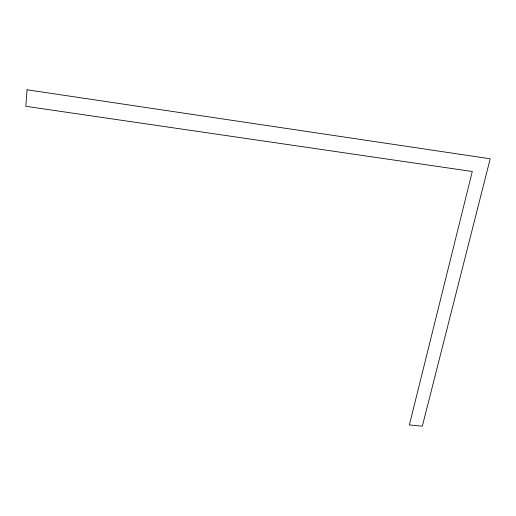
<?xml version="1.0" encoding="UTF-8"?>
<svg xmlns="http://www.w3.org/2000/svg" width="516" height="516" viewBox="0 0 516 516"><rect width="100%" height="100%" fill="white"/><g stroke="black" fill="none" stroke-linecap="round" stroke-linejoin="round"><path stroke-width="0.77" d="M27.071 89.79L25.8 106.302L472.295 171.505L409.375 424.952L422.32 426.21L490.2 158.786L27.071 89.79"/></g></svg>
